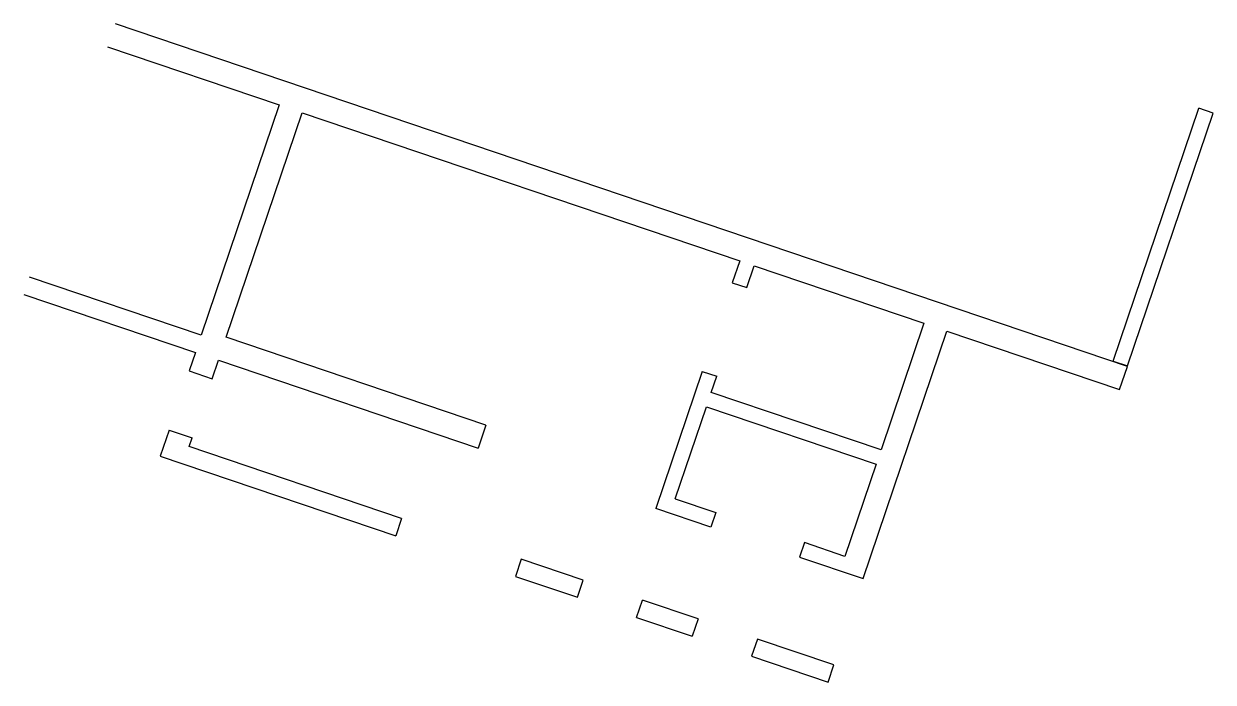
# Model space of a CAD drawing. Header units: metres. Extents: x 2661616.1 to 2661635.7, y 1209485 to 1209495.8.
import ezdxf

# ---------------------------------------------------------------- set-up
doc = ezdxf.new("R2010")
doc.units = ezdxf.units.M
doc.layers.add('waende_beton', color=250, linetype='Continuous')

msp = doc.modelspace()

# ---------------------------------------------------------------- linework, layer by layer
at = {"layer": 'waende_beton', "transparency": 33554687}
for p, q in [((2661634.2583, 1209490.1878), (2661617.6069, 1209495.8255)), ((2661617.4786, 1209495.4467), (2661620.3012, 1209494.491)), ((2661620.3012, 1209494.491), (2661619.0184, 1209490.7023)), ((2661619.4294, 1209490.6687), (2661620.6801, 1209494.3627)), ((2661620.6801, 1209494.3627), (2661627.8787, 1209491.9255)), ((2661634.0248, 1209490.2774), (2661635.4326, 1209494.4356)), ((2661634.2616, 1209490.1972), (2661635.6694, 1209494.3554)), ((2661635.6694, 1209494.3554), (2661635.4326, 1209494.4356)), ((2661627.8787, 1209491.9255), (2661627.7568, 1209491.5655)), ((2661627.9936, 1209491.4854), (2661628.1155, 1209491.8453)), ((2661628.1155, 1209491.8453), (2661630.9096, 1209490.8993)), ((2661619.0184, 1209490.7023), (2661616.1958, 1209491.6579)), ((2661627.7568, 1209491.5655), (2661627.9936, 1209491.4854)), ((2661616.0996, 1209491.3738), (2661618.9222, 1209490.4181)), ((2661629.9095, 1209486.6981), (2661631.2885, 1209490.771)), ((2661630.9096, 1209490.8993), (2661630.2041, 1209488.8155)), ((2661631.2885, 1209490.771), (2661634.1301, 1209489.8089)), ((2661623.7012, 1209489.2224), (2661619.4294, 1209490.6687)), ((2661618.9222, 1209490.4181), (2661618.8196, 1209490.115)), ((2661619.1985, 1209489.9867), (2661619.3011, 1209490.2898)), ((2661619.3011, 1209490.2898), (2661623.5729, 1209488.8435)), ((2661634.0248, 1209490.2774), (2661634.2616, 1209490.1972)), ((2661634.1301, 1209489.8089), (2661634.2583, 1209490.1878)), ((2661618.8196, 1209490.115), (2661619.1985, 1209489.9867)), ((2661627.2629, 1209490.1069), (2661626.4997, 1209487.8526)), ((2661627.2629, 1209490.1069), (2661627.4997, 1209490.0267)), ((2661627.4099, 1209489.7615), (2661627.4997, 1209490.0267)), ((2661630.2041, 1209488.8155), (2661627.4099, 1209489.7615)), ((2661626.8167, 1209488.0092), (2661627.3298, 1209489.5247)), ((2661627.3298, 1209489.5247), (2661630.124, 1209488.5787)), ((2661623.7012, 1209489.2224), (2661623.5729, 1209488.8435)), ((2661618.4893, 1209489.1394), (2661618.345, 1209488.7132)), ((2661618.4893, 1209489.1394), (2661618.8682, 1209489.0111)), ((2661618.8201, 1209488.8691), (2661618.8682, 1209489.0111)), ((2661622.3152, 1209487.6857), (2661618.8201, 1209488.8691)), ((2661618.345, 1209488.7132), (2661622.219, 1209487.4016)), ((2661630.124, 1209488.5787), (2661629.6108, 1209487.0632)), ((2661626.8167, 1209488.0092), (2661627.4844, 1209487.7831)), ((2661627.4042, 1209487.5463), (2661626.4997, 1209487.8526)), ((2661622.3152, 1209487.6857), (2661622.219, 1209487.4016)), ((2661627.4844, 1209487.7831), (2661627.4042, 1209487.5463)), ((2661628.9431, 1209487.2892), (2661628.8629, 1209487.0525)), ((2661629.6108, 1209487.0632), (2661628.9431, 1209487.2892)), ((2661628.8629, 1209487.0525), (2661629.9095, 1209486.6981)), ((2661624.2853, 1209487.0187), (2661624.1891, 1209486.7345)), ((2661625.3035, 1209486.6739), (2661624.2853, 1209487.0187)), ((2661624.1891, 1209486.7345), (2661625.2073, 1209486.3898)), ((2661625.2073, 1209486.3898), (2661625.3035, 1209486.6739)), ((2661626.1829, 1209486.0595), (2661626.2791, 1209486.3436)), ((2661627.1932, 1209486.0341), (2661626.2791, 1209486.3436)), ((2661626.1829, 1209486.0595), (2661627.097, 1209485.75)), ((2661627.1932, 1209486.0341), (2661627.097, 1209485.75)), ((2661628.1688, 1209485.7038), (2661628.0725, 1209485.4197)), ((2661629.4285, 1209485.2773), (2661628.1688, 1209485.7038)), ((2661628.0725, 1209485.4197), (2661629.3323, 1209484.9932)), ((2661629.3323, 1209484.9932), (2661629.4285, 1209485.2773))]:
    msp.add_line(p, q, dxfattribs=at)

doc.saveas('drawing.dxf')
